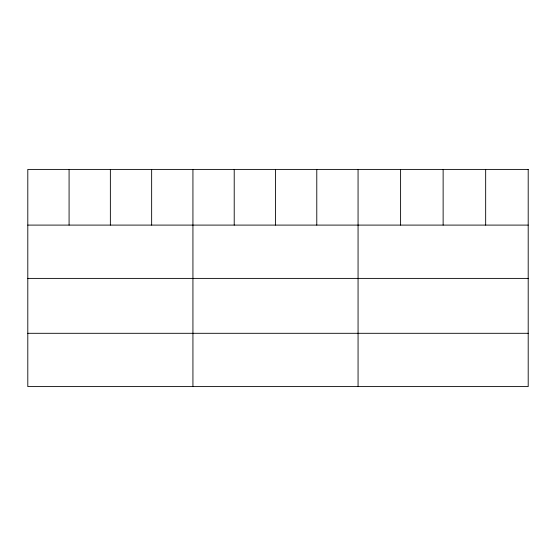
<?xml version="1.0" encoding="UTF-8"?>
<svg xmlns="http://www.w3.org/2000/svg" width="556" height="556" viewBox="0 0 556 556"><rect width="100%" height="100%" fill="white"/><g stroke="black" fill="none" stroke-linecap="round" stroke-linejoin="round"><path stroke-width="0.83" d="M27.8 225.097L528.2 225.097M27.8 278.396L528.2 278.396M27.8 333.301L528.2 333.301M485.666 169.406L485.666 225.097M443.132 169.406L443.132 225.097M400.598 169.406L400.598 225.097M358.064 169.406L358.064 386.594M316.781 169.406L316.781 225.097M275.498 169.406L275.498 225.097M234.215 169.406L234.215 225.097M192.932 169.406L192.932 386.594M151.649 169.406L151.649 225.097M110.366 169.406L110.366 225.097M69.083 169.406L69.083 225.097M528.2 169.406L27.8 169.406L27.8 386.594L528.2 386.594L528.2 169.406"/></g></svg>
